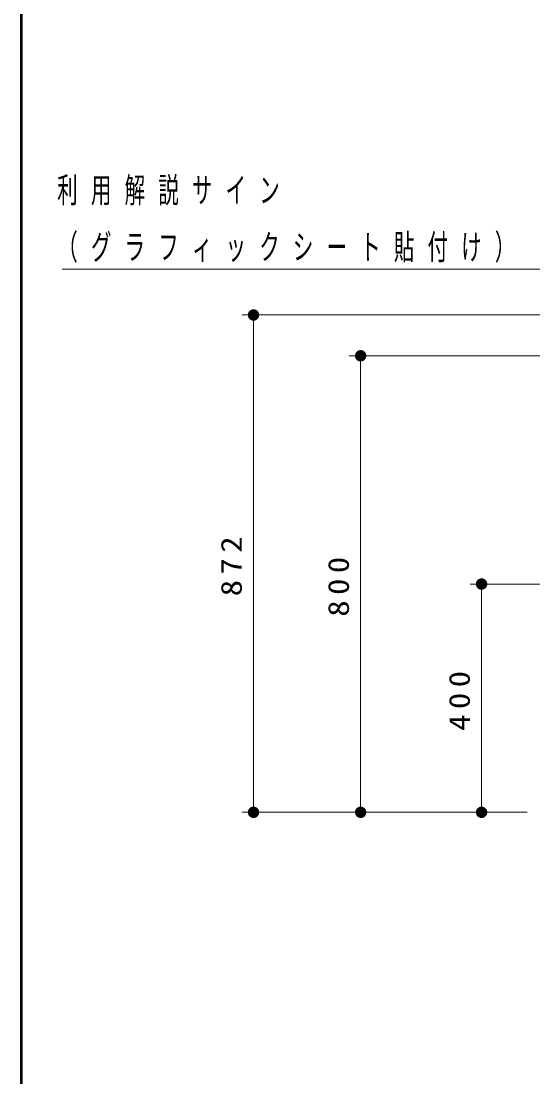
# Model space of a CAD drawing. Units: millimetres on the paper, scale 1:20. Extents: x -365 to 0, y -26 to 257.
# Drawn here: x -365 to -320.1, y 58.7 to 151.2 of the extents above; entities that cross this region are included whole.
import ezdxf

# ---------------------------------------------------------------- set-up
doc = ezdxf.new("R2010")
doc.units = ezdxf.units.MM
doc.layers.add('1_20', color=7, linetype='Continuous', lineweight=25)
doc.layers.add('NAKAMURA図枠', color=7, linetype='Continuous', lineweight=13)
doc.styles.add('ＭＳ ゴシック', font='')
doc.styles.get('ＭＳ ゴシック').set_extended_font_data('MS Gothic')

# ---------------------------------------------------------------- blocks, each defined once
blk = doc.blocks.new('filled_dot')
at = {"color": 0, "linetype": 'Continuous', "lineweight": -2, "const_width": 1.25}
blk.add_lwpolyline([(-0.625, 0, 1), (0.625, 0, 1)], format="xyb", close=True, dxfattribs=at)

msp = doc.modelspace()

# ---------------------------------------------------------------- linework, layer by layer
at = {"layer": '1_20', "lineweight": 13}
for p, q in [((-308.794, 125.422), (-345.619, 125.422)), ((-344.619, 81.846), (-344.619, 125.422)), ((-315.619, 121.847), (-336.223, 121.847)), ((-335.223, 81.846), (-335.223, 121.847)), ((-308.794, 101.846), (-325.619, 101.846)), ((-324.619, 81.846), (-324.619, 101.846)), ((-320.619, 81.846), (-345.619, 81.846)), ((-320.619, 81.846), (-336.223, 81.846)), ((-320.619, 81.846), (-325.619, 81.846))]:
    msp.add_line(p, q, dxfattribs=at)
msp.add_lwpolyline([(-312.077, 118.038), (-319.271, 129.44), (-361.413, 129.44)], dxfattribs=at)
at = {"layer": 'NAKAMURA図枠', "lineweight": 50}
msp.add_line((-365, 257), (-365, 0), dxfattribs=at)

# ---------------------------------------------------------------- block references
at = {"layer": '1_20', "lineweight": 13, "xscale": 0.4, "yscale": 0.4}
for p, rotation in [((-344.619, 125.422), 270), ((-335.223, 121.847), 270), ((-324.619, 101.846), 270), ((-344.619, 81.846), 90), ((-335.223, 81.846), 90), ((-324.619, 81.846), 90)]:
    msp.add_blockref('filled_dot', p, dxfattribs=dict(at, rotation=rotation))

# ---------------------------------------------------------------- texts
at = {"layer": '1_20', "char_height": 2.199, "attachment_point": 4, "style": 'ＭＳ ゴシック'}
for s, insert in [('\\T1.64;\\W0.6;利用解説サイン', (-361.829, 136.24)), ('\\T1.64;\\W0.6;（グラフィックシート貼付け）', (-361.829, 131.24))]:
    msp.add_mtext(s, dxfattribs=dict(at, insert=insert))
at = {"layer": '1_20', "char_height": 1.833, "attachment_point": 8, "rotation": 90, "style": 'ＭＳ ゴシック'}
for s, insert in [('\\T1.33;\\W1.15;872', (-345.619, 103.634)), ('\\T1.33;\\W1.15;800', (-336.223, 101.846)), ('\\T1.33;\\W1.15;400', (-325.619, 91.846))]:
    msp.add_mtext(s, dxfattribs=dict(at, insert=insert))

doc.saveas('drawing.dxf')
